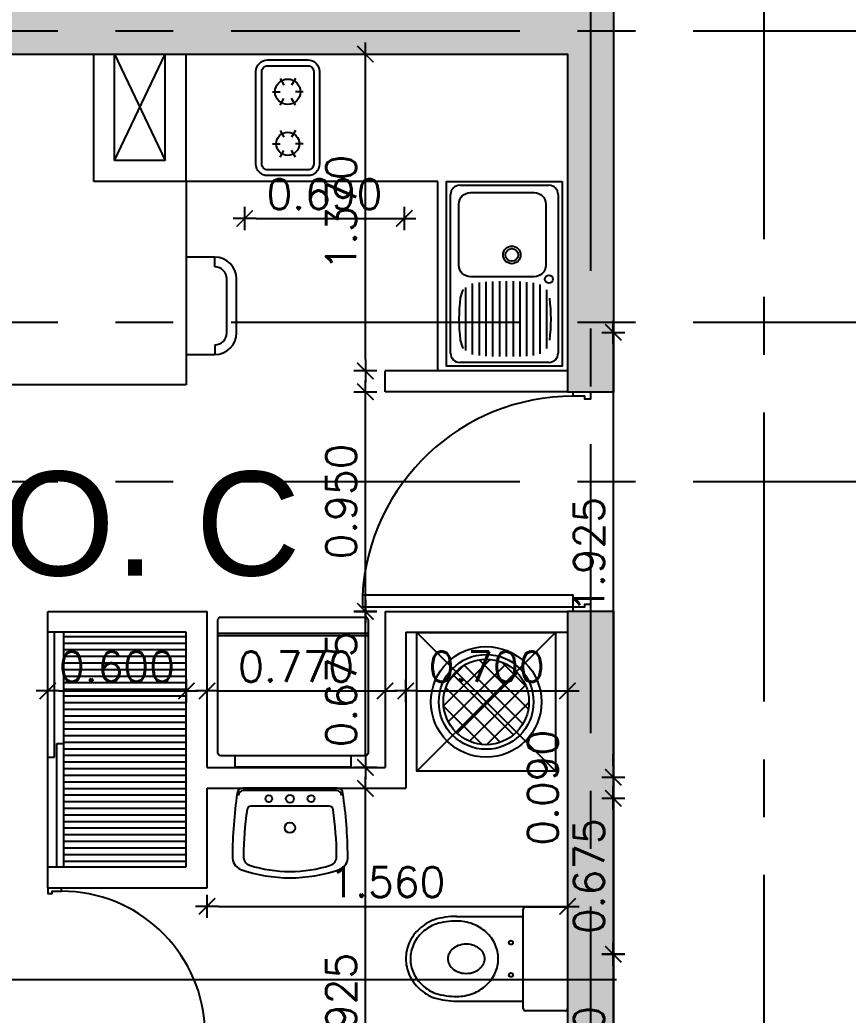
# Model space of a CAD drawing. Header units: millimetres. Extents: x -13 to 194, y -13 to 66.
# Drawn here: x 132.886 to 136.47, y 19.121 to 23.426 of the extents above; entities that cross this region are included whole.
import ezdxf

# ---------------------------------------------------------------- set-up
doc = ezdxf.new("R2010")
doc.units = ezdxf.units.MM
doc.linetypes.add('CENTER', pattern=[2, 1.25, -0.25, 0.25, -0.25])
for name, color, linetype in [('01', 1, 'Continuous'), ('04', 4, 'Continuous'), ('06', 6, 'Continuous'), ('EJES', 1, 'CENTER'), ('GRIS', 9, 'Continuous'), ('MURO', 5, 'Continuous'), ('MUROS_EST', 5, 'Continuous'), ('VIGAS_1', 2, 'Continuous')]:
    doc.layers.add(name, color=color, linetype=linetype)
doc.styles.add('Arial', font='arial.ttf')
doc.styles.add('INTERARQ', font='ROMANS.SHX')
doc.dimstyles.new('ESCALA_1-50', dxfattribs={"dimtxt": 0.13, "dimasz": 0.05, "dimexe": 0.18, "dimexo": 0.0625, "dimgap": 0.04, "dimtad": 1, "dimdec": 3, "dimzin": 0, "dimdsep": 46, "dimtxsty": 'INTERARQ', "dimblk": 'DIMTICK', "dimcen": 0.09, "dimse1": 1, "dimse2": 1, "dimclrd": 1, "dimclre": 1, "dimclrt": 2, "dimadec": 0, "dimazin": 0, "dimtfac": 4.5, "dimtdec": 3, "dimtofl": 0, "dimtmove": 2, "dimatfit": 3, "dimldrblk": 'DIMTICK', "dimfxl": 1, "dimtolj": 1, "dimtzin": 0, "dimarcsym": 0})
pattern_1 = [(0, (0, 0), (0, 6.985), [5.08, -1.905]), (90, (0, 0), (-6.985, 4e-16), [5.08, -1.905])]

# ---------------------------------------------------------------- blocks, each defined once
blk = doc.blocks.new('DIMTICK')
at = {"color": 1}
for p, q in [((0, 1), (0, -1)), ((-1, 0), (1, 0))]:
    blk.add_line(p, q, dxfattribs=at)
at = {"color": 3, "const_width": 0.141}
blk.add_lwpolyline([(0.707, 0.707), (-0.707, -0.707)], dxfattribs=at)
blk = doc.blocks.new('*D86')
at = {"layer": '01', "color": 1, "lineweight": -2, "transparency": 16777216}
for p, q in [((135.4539, 20.1994), (135.4539, 20.2494)), ((135.4539, 20.0094), (135.4539, 19.9594))]:
    blk.add_line(p, q, dxfattribs=at)
at = {"layer": 'Defpoints', "color": 0, "transparency": 16777216}
for p in [(135.6251, 20.1494), (135.4539, 20.0594), (135.5389, 20.0594)]:
    blk.add_point(p, dxfattribs=at)
at = {"layer": '01', "color": 1, "lineweight": -2, "transparency": 16777216, "xscale": 0.05, "yscale": 0.05, "zscale": 0.05}
for p, rotation in [((135.4539, 20.1494), 270), ((135.4539, 20.0594), 90)]:
    blk.add_blockref('DIMTICK', p, dxfattribs=dict(at, rotation=rotation))
at = {"layer": '01', "color": 2, "transparency": 16777216, "insert": (135.1489, 20.1044), "char_height": 0.13, "attachment_point": 5, "rotation": 90, "style": 'INTERARQ'}
blk.add_mtext('\\A1;0.090', dxfattribs=at)
blk = doc.blocks.new('*D87')
at = {"layer": '01', "color": 1, "lineweight": -2, "transparency": 16777216}
blk.add_line((135.4539, 20.0094), (135.4539, 19.4341), dxfattribs=at)
at = {"layer": 'Defpoints', "color": 0, "transparency": 16777216}
for p in [(135.5389, 20.0594), (135.4539, 19.3841), (135.5389, 19.3841)]:
    blk.add_point(p, dxfattribs=at)
at = {"layer": '01', "color": 1, "lineweight": -2, "transparency": 16777216, "xscale": 0.05, "yscale": 0.05, "zscale": 0.05}
for p, rotation in [((135.4539, 20.0594), 90), ((135.4539, 19.3841), 270)]:
    blk.add_blockref('DIMTICK', p, dxfattribs=dict(at, rotation=rotation))
at = {"layer": '01', "color": 2, "transparency": 16777216, "insert": (135.3489, 19.7218), "char_height": 0.13, "attachment_point": 5, "rotation": 90, "style": 'INTERARQ'}
blk.add_mtext('\\A1;0.675', dxfattribs=at)
blk = doc.blocks.new('*D32')
at = {"layer": '01', "color": 1, "lineweight": -2, "transparency": 16777216}
blk.add_line((135.4539, 22.0241), (135.4539, 20.1994), dxfattribs=at)
at = {"layer": 'Defpoints', "color": 0, "transparency": 16777216}
for p in [(135.4539, 22.0741), (135.4539, 20.1494), (135.4539, 20.1494)]:
    blk.add_point(p, dxfattribs=at)
at = {"layer": '01', "color": 1, "lineweight": -2, "transparency": 16777216, "xscale": 0.05, "yscale": 0.05, "zscale": 0.05}
for p, rotation in [((135.4539, 22.0741), 90), ((135.4539, 20.1494), 270)]:
    blk.add_blockref('DIMTICK', p, dxfattribs=dict(at, rotation=rotation))
at = {"layer": '01', "color": 2, "transparency": 16777216, "insert": (135.3489, 21.1118), "char_height": 0.13, "attachment_point": 5, "rotation": 90, "style": 'INTERARQ'}
blk.add_mtext('\\A1;1.925', dxfattribs=at)
blk = doc.blocks.new('*D33')
at = {"layer": '01', "color": 1, "lineweight": -2, "transparency": 16777216}
blk.add_line((135.4539, 19.3341), (135.4539, 18.4841), dxfattribs=at)
at = {"layer": 'Defpoints', "color": 0, "transparency": 16777216}
for p in [(136.4304, 19.3841), (135.4539, 18.4341), (136.4304, 18.4341)]:
    blk.add_point(p, dxfattribs=at)
at = {"layer": '01', "color": 1, "lineweight": -2, "transparency": 16777216, "xscale": 0.05, "yscale": 0.05, "zscale": 0.05}
for p, rotation in [((135.4539, 19.3841), 90), ((135.4539, 18.4341), 270)]:
    blk.add_blockref('DIMTICK', p, dxfattribs=dict(at, rotation=rotation))
at = {"layer": '01', "color": 2, "transparency": 16777216, "insert": (135.3489, 18.9091), "char_height": 0.13, "attachment_point": 5, "rotation": 90, "style": 'INTERARQ'}
blk.add_mtext('\\A1;0.950', dxfattribs=at)
blk = doc.blocks.new('*D145')
at = {"layer": '01', "color": 1, "lineweight": -2, "transparency": 16777216}
blk.add_line((133.9088, 22.5669), (134.4988, 22.5669), dxfattribs=at)
at = {"layer": 'Defpoints', "color": 0, "transparency": 16777216}
for p in [(134.5488, 23.4241), (134.5488, 22.5669), (133.8588, 22.1991)]:
    blk.add_point(p, dxfattribs=at)
at = {"layer": '01', "color": 1, "lineweight": -2, "transparency": 16777216, "xscale": 0.05, "yscale": 0.05, "zscale": 0.05, "rotation": 180}
blk.add_blockref('DIMTICK', (133.8588, 22.5669), dxfattribs=at)
at = {"layer": '01', "color": 1, "lineweight": -2, "transparency": 16777216, "xscale": 0.05, "yscale": 0.05, "zscale": 0.05}
blk.add_blockref('DIMTICK', (134.5488, 22.5669), dxfattribs=at)
at = {"layer": '01', "color": 2, "transparency": 16777216, "insert": (134.2038, 22.6719), "char_height": 0.13, "attachment_point": 5, "style": 'INTERARQ'}
blk.add_mtext('\\A1;0.690', dxfattribs=at)
blk = doc.blocks.new('REFRI')
for p, q in [((-0.58, -0.325), (-0.58, 0.325)), ((-0.57, -0.325), (-0.57, 0.325))]:
    blk.add_line(p, q)
blk.add_lwpolyline([(-0.6368, 0.325), (-0.0632, 0.325, -0.414214), (-0.05, 0.3118), (-0.05, -0.3118, -0.414214), (-0.0632, -0.325), (-0.6368, -0.325, -0.414214), (-0.65, -0.3118), (-0.65, 0.3118, -0.414214)], format="xyb", close=True)
blk.add_lwpolyline([(-0.05, 0.25), (0, 0.25), (0, -0.25), (-0.05, -0.25)])
blk = doc.blocks.new('LAV')
for points in [[(0.022, 0.2287, 0.391789), (0, 0.2049), (0, -0.2049, 0.391789), (0.022, -0.2287, 0.034091), (0.2951, -0.2498, 0.338711), (0.3512, -0.2134, 0.172497), (0.3512, 0.2134, 0.338711), (0.2951, 0.2498, 0.034091)], [(0.0942, 0.1863, 0.391789), (0.0782, 0.1691), (0.0782, -0.1691, 0.391789), (0.0942, -0.1863, 0.034091), (0.2928, -0.2017, 0.338711), (0.3336, -0.1752, 0.152745), (0.3336, 0.1752, 0.338711), (0.2928, 0.2017, 0.034091)]]:
    blk.add_lwpolyline(points, format="xyb", close=True)
blk.add_lwpolyline([(0.0321, 0.2241, 0.391789), (0.0106, 0.2008), (0.0106, -0.2008, 0.391789), (0.0321, -0.2241)], format="xyb")
for centre, radius in [((0.0457, 0.0909), 0.0147), ((0.0457, -0.0005), 0.0172), ((0.1712, -0.0005), 0.0225), ((0.0457, -0.0919), 0.0147)]:
    blk.add_circle(centre, radius)
blk = doc.blocks.new('*D328')
at = {"layer": '01', "color": 1, "lineweight": -2, "transparency": 16777216}
blk.add_line((134.3811, 20.242), (134.3811, 20.8173), dxfattribs=at)
at = {"layer": 'Defpoints', "color": 0, "transparency": 16777216}
for p in [(134.3811, 20.8673), (134.466, 20.8673), (134.466, 20.192)]:
    blk.add_point(p, dxfattribs=at)
at = {"layer": '01', "color": 1, "lineweight": -2, "transparency": 16777216, "xscale": 0.05, "yscale": 0.05, "zscale": 0.05}
for p, rotation in [((134.3811, 20.8673), 90), ((134.3811, 20.192), 270)]:
    blk.add_blockref('DIMTICK', p, dxfattribs=dict(at, rotation=rotation))
at = {"layer": '01', "color": 2, "transparency": 16777216, "insert": (134.2761, 20.5297), "char_height": 0.13, "attachment_point": 5, "rotation": 90, "style": 'INTERARQ'}
blk.add_mtext('\\A1;0.675', dxfattribs=at)
blk = doc.blocks.new('*D245')
at = {"layer": '01', "color": 1, "lineweight": -2, "transparency": 16777216}
blk.add_line((134.3811, 18.2273), (134.3811, 20.052), dxfattribs=at)
at = {"layer": 'Defpoints', "color": 0, "transparency": 16777216}
for p in [(134.3811, 20.102), (134.3811, 20.102), (134.3811, 18.1773)]:
    blk.add_point(p, dxfattribs=at)
at = {"layer": '01', "color": 1, "lineweight": -2, "transparency": 16777216, "xscale": 0.05, "yscale": 0.05, "zscale": 0.05}
for p, rotation in [((134.3811, 20.102), 90), ((134.3811, 18.1773), 270)]:
    blk.add_blockref('DIMTICK', p, dxfattribs=dict(at, rotation=rotation))
at = {"layer": '01', "color": 2, "transparency": 16777216, "insert": (134.2761, 19.1397), "char_height": 0.13, "attachment_point": 5, "rotation": 90, "style": 'INTERARQ'}
blk.add_mtext('\\A1;1.925', dxfattribs=at)
blk = doc.blocks.new('LAVPLATO')
for p, q in [((-0.343, -0.017), (0.343, -0.017)), ((-0.383, -0.443), (-0.383, -0.057)), ((0.0694, -0.0675), (0.3226, -0.0675)), ((0.383, -0.057), (0.383, -0.443)), ((0.0387, -0.1255), (0.3533, -0.1255)), ((0.0458, -0.0965), (0.3462, -0.0965)), ((0.0357, -0.1545), (0.3563, -0.1545)), ((0.0315, -0.2115), (0.3574, -0.2115)), ((0.0338, -0.1835), (0.3582, -0.1835)), ((0.0319, -0.2415), (0.3578, -0.2415)), ((0.0323, -0.2715), (0.3582, -0.2715)), ((0.0327, -0.3015), (0.3578, -0.3015)), ((0.0342, -0.3305), (0.3563, -0.3305)), ((0.0342, -0.3305), (0.3563, -0.3305)), ((0.0369, -0.3595), (0.3536, -0.3595)), ((0.0369, -0.3595), (0.3536, -0.3595)), ((0.0416, -0.3885), (0.3489, -0.3885)), ((0.0586, -0.4175), (0.3319, -0.4175)), ((0.343, -0.483), (-0.343, -0.483))]:
    blk.add_line(p, q)
blk.add_lwpolyline([(-0.4, 0), (0.4, 0), (0.4, -0.5), (-0.4, -0.5)], close=True)
blk.add_lwpolyline([(-0.302, -0.0709), (-0.037, -0.0709, -0.414214), (0.013, -0.1209), (0.013, -0.3965, -0.414214), (-0.037, -0.4465), (-0.302, -0.4465, -0.414214), (-0.352, -0.3965), (-0.352, -0.1209, -0.414214)], format="xyb", close=True)
for centre, radius in [((0.023, -0.057), 0.0175), ((-0.082, -0.2175), 0.038), ((-0.082, -0.2175), 0.0275)]:
    blk.add_circle(centre, radius)
for centre, radius, start, end in [((-0.343, -0.057), 0.04, 90, 180), ((0.343, -0.057), 0.04, 360, 90), ((0.196, -0.7978), 0.75, 83.0207, 96.9793), ((0.1132, -0.3662), 0.075, 233.5695, 263.0207), ((0.2773, -0.3662), 0.075, 276.9793, 306.4305), ((-0.343, -0.443), 0.04, 180, 270), ((0.1952, 0.3038), 0.75, 263.0207, 276.9793), ((0.343, -0.443), 0.04, 270, 360)]:
    blk.add_arc(centre, radius, start, end)
blk = doc.blocks.new('cocina_2platos')
for p, q in [((-0.17, -0.0798), (-0.1533, -0.1086)), ((-0.1033, -0.0798), (-0.12, -0.1086)), ((-0.2033, -0.1375), (-0.17, -0.1375)), ((-0.17, -0.1952), (-0.1533, -0.1664)), ((-0.1033, -0.1952), (-0.12, -0.1664)), ((-0.07, -0.1375), (-0.1033, -0.1375)), ((-0.17, -0.3048), (-0.1533, -0.3336)), ((-0.1033, -0.3048), (-0.12, -0.3336)), ((-0.2033, -0.3625), (-0.17, -0.3625)), ((-0.07, -0.3625), (-0.1033, -0.3625)), ((-0.17, -0.4202), (-0.1533, -0.3914)), ((-0.1033, -0.4202), (-0.12, -0.3914))]:
    blk.add_line(p, q)
blk.add_lwpolyline([(-0.2741, -0.45), (-0.2741, -0.05, -0.414214), (-0.2241, 0), (-0.0491, 0, -0.414214), (0.0009, -0.05), (0.0009, -0.45, -0.414214), (-0.0491, -0.5), (-0.2241, -0.5, -0.414214)], format="xyb", close=True)
at = {"color": 9}
blk.add_lwpolyline([(-0.2491, -0.45), (-0.2491, -0.05, -0.414214), (-0.2241, -0.025), (-0.0491, -0.025, -0.414214), (-0.0241, -0.05), (-0.0241, -0.45, -0.414214), (-0.0491, -0.475), (-0.2241, -0.475, -0.414214)], format="xyb", close=True, dxfattribs=at)
for centre, radius in [((-0.1366, -0.1375), 0.055), ((-0.1366, -0.3625), 0.05)]:
    blk.add_circle(centre, radius)
blk = doc.blocks.new('*D248')
at = {"layer": '01', "color": 1, "lineweight": -2, "transparency": 16777216}
blk.add_line((134.3811, 20.9173), (134.3811, 21.7673), dxfattribs=at)
at = {"layer": 'Defpoints', "color": 0, "transparency": 16777216}
for p in [(134.3811, 21.8173), (135.3576, 21.8173), (135.3576, 20.8673)]:
    blk.add_point(p, dxfattribs=at)
at = {"layer": '01', "color": 1, "lineweight": -2, "transparency": 16777216, "xscale": 0.05, "yscale": 0.05, "zscale": 0.05}
for p, rotation in [((134.3811, 21.8173), 90), ((134.3811, 20.8673), 270)]:
    blk.add_blockref('DIMTICK', p, dxfattribs=dict(at, rotation=rotation))
at = {"layer": '01', "color": 2, "transparency": 16777216, "insert": (134.2761, 21.3423), "char_height": 0.13, "attachment_point": 5, "rotation": 90, "style": 'INTERARQ'}
blk.add_mtext('\\A1;0.950', dxfattribs=at)
blk = doc.blocks.new('*D333')
at = {"layer": '01', "color": 1, "lineweight": -2, "transparency": 16777216}
blk.add_line((134.3811, 21.9573), (134.3811, 23.2273), dxfattribs=at)
at = {"layer": 'Defpoints', "color": 0, "transparency": 16777216}
for p in [(134.3811, 23.2773), (135.256, 23.2773), (134.466, 21.9073)]:
    blk.add_point(p, dxfattribs=at)
at = {"layer": '01', "color": 1, "lineweight": -2, "transparency": 16777216, "xscale": 0.05, "yscale": 0.05, "zscale": 0.05}
for p, rotation in [((134.3811, 23.2773), 90), ((134.3811, 21.9073), 270)]:
    blk.add_blockref('DIMTICK', p, dxfattribs=dict(at, rotation=rotation))
at = {"layer": '01', "color": 2, "transparency": 16777216, "insert": (134.2761, 22.5923), "char_height": 0.13, "attachment_point": 5, "rotation": 90, "style": 'INTERARQ'}
blk.add_mtext('\\A1;1.370', dxfattribs=at)
blk = doc.blocks.new('*D232')
at = {"layer": '01', "color": 1, "lineweight": -2, "transparency": 16777216}
blk.add_line((133.056, 20.5232), (133.556, 20.5232), dxfattribs=at)
at = {"layer": 'Defpoints', "color": 0, "transparency": 16777216}
for p in [(133.006, 20.8069), (133.606, 20.7773), (133.606, 20.5232)]:
    blk.add_point(p, dxfattribs=at)
at = {"layer": '01', "color": 1, "lineweight": -2, "transparency": 16777216, "xscale": 0.05, "yscale": 0.05, "zscale": 0.05, "rotation": 180}
blk.add_blockref('DIMTICK', (133.006, 20.5232), dxfattribs=at)
at = {"layer": '01', "color": 1, "lineweight": -2, "transparency": 16777216, "xscale": 0.05, "yscale": 0.05, "zscale": 0.05}
blk.add_blockref('DIMTICK', (133.606, 20.5232), dxfattribs=at)
at = {"layer": '01', "color": 2, "transparency": 16777216, "insert": (133.306, 20.6282), "char_height": 0.13, "attachment_point": 5, "style": 'INTERARQ'}
blk.add_mtext('\\A1;0.600', dxfattribs=at)
blk = doc.blocks.new('*D295')
at = {"layer": '01', "color": 1, "lineweight": -2, "transparency": 16777216}
blk.add_line((133.746, 20.5232), (134.416, 20.5232), dxfattribs=at)
at = {"layer": 'Defpoints', "color": 0, "transparency": 16777216}
for p in [(134.466, 20.8862), (133.696, 20.8673), (134.466, 20.5232)]:
    blk.add_point(p, dxfattribs=at)
at = {"layer": '01', "color": 1, "lineweight": -2, "transparency": 16777216, "xscale": 0.05, "yscale": 0.05, "zscale": 0.05, "rotation": 180}
blk.add_blockref('DIMTICK', (133.696, 20.5232), dxfattribs=at)
at = {"layer": '01', "color": 1, "lineweight": -2, "transparency": 16777216, "xscale": 0.05, "yscale": 0.05, "zscale": 0.05}
blk.add_blockref('DIMTICK', (134.466, 20.5232), dxfattribs=at)
at = {"layer": '01', "color": 2, "transparency": 16777216, "insert": (134.081, 20.6282), "char_height": 0.13, "attachment_point": 5, "style": 'INTERARQ'}
blk.add_mtext('\\A1;0.770', dxfattribs=at)
blk = doc.blocks.new('*D296')
at = {"layer": '01', "color": 1, "lineweight": -2, "transparency": 16777216}
blk.add_line((134.606, 20.5232), (135.206, 20.5232), dxfattribs=at)
at = {"layer": 'Defpoints', "color": 0, "transparency": 16777216}
for p in [(134.556, 20.7773), (135.256, 20.7773), (135.256, 20.5232)]:
    blk.add_point(p, dxfattribs=at)
at = {"layer": '01', "color": 1, "lineweight": -2, "transparency": 16777216, "xscale": 0.05, "yscale": 0.05, "zscale": 0.05, "rotation": 180}
blk.add_blockref('DIMTICK', (134.556, 20.5232), dxfattribs=at)
at = {"layer": '01', "color": 1, "lineweight": -2, "transparency": 16777216, "xscale": 0.05, "yscale": 0.05, "zscale": 0.05}
blk.add_blockref('DIMTICK', (135.256, 20.5232), dxfattribs=at)
at = {"layer": '01', "color": 2, "transparency": 16777216, "insert": (134.906, 20.6282), "char_height": 0.13, "attachment_point": 5, "style": 'INTERARQ'}
blk.add_mtext('\\A1;0.700', dxfattribs=at)
blk = doc.blocks.new('*D233')
at = {"layer": '01', "color": 1, "lineweight": -2, "transparency": 16777216}
blk.add_line((133.746, 19.5914), (135.206, 19.5914), dxfattribs=at)
at = {"layer": 'Defpoints', "color": 0, "transparency": 16777216}
for p in [(133.696, 19.5914), (135.256, 19.5914), (135.256, 19.5914)]:
    blk.add_point(p, dxfattribs=at)
at = {"layer": '01', "color": 1, "lineweight": -2, "transparency": 16777216, "xscale": 0.05, "yscale": 0.05, "zscale": 0.05, "rotation": 180}
blk.add_blockref('DIMTICK', (133.696, 19.5914), dxfattribs=at)
at = {"layer": '01', "color": 1, "lineweight": -2, "transparency": 16777216, "xscale": 0.05, "yscale": 0.05, "zscale": 0.05}
blk.add_blockref('DIMTICK', (135.256, 19.5914), dxfattribs=at)
at = {"layer": '01', "color": 2, "transparency": 16777216, "insert": (134.476, 19.6964), "char_height": 0.13, "attachment_point": 5, "style": 'INTERARQ'}
blk.add_mtext('\\A1;1.560', dxfattribs=at)

msp = doc.modelspace()

# ---------------------------------------------------------------- hatches: boundary and pattern name
h = msp.add_hatch()
h.set_pattern_fill('LINE', color=8, scale=0.009, style=0)
h.set_pattern_definition([(0, (-505.27258, -1115.66882), (0, -0.028575), [])])
h.paths.add_polyline_path([(133.606, 20.7773), (133.076, 20.7773), (133.076, 20.2963), (133.076, 19.762), (133.606, 19.762)])
h = msp.add_hatch()
h.set_pattern_fill('ANSI37', color=8, scale=0.5, style=0)
h.set_pattern_definition([(45, (-5235.97751, -7988.80808), (-0.04419417382, 0.04419417382), []), (135, (-5235.97751, -7988.80808), (-0.04419417382, -0.04419417382), [])])
h.paths.add_polyline_path([(134.7732, 20.6064), (134.9039, 20.4756), (135.0348, 20.6063, 0.414214)])
h.paths.add_polyline_path([(134.7731, 20.3448, 0.414214), (135.0347, 20.3447), (134.9039, 20.4756)])
h.paths.add_polyline_path([(134.9039, 20.4756), (134.7732, 20.6064, 0.198983), (134.7189, 20.4756, 0.198842), (134.7731, 20.3448)])
h.paths.add_polyline_path([(135.0347, 20.3447, 0.198983), (135.0889, 20.4756, 0.198842), (135.0348, 20.6063), (134.9039, 20.4756)])
at = {"layer": 'MUROS_EST', "transparency": 33554687}
h = msp.add_hatch(dxfattribs=at)
h.set_pattern_fill('ANGLE', color=256)
h.set_pattern_definition(pattern_1)
h.paths.add_polyline_path([(133.3619, 24.5805), (137.4869, 24.5805), (137.4869, 24.6805), (132.7619, 24.6805), (132.7619, 24.5805), (133.1619, 24.5805), (133.1619, 24.0483), (133.2619, 24.0483), (133.3619, 24.0483)])
h.paths.add_polyline_path([(133.3619, 24.0483), (133.2619, 24.0483), (133.1619, 24.0483), (133.1619, 21.8804), (133.3619, 21.8804)])
h.paths.add_polyline_path([(137.4869, 24.7805), (132.7619, 24.7805), (132.7619, 24.6805), (137.4869, 24.6805)])
h.paths.add_polyline_path([(139.1114, 22.6812), (139.021, 22.6385), (139.1014, 22.4681), (139.2119, 22.4681)])
h.paths.add_polyline_path([(139.2119, 22.7024), (139.2018, 22.7238), (139.1114, 22.6812), (139.2119, 22.4681)])
h.paths.add_polyline_path([(139.3119, 22.4905), (139.2119, 22.7024), (139.2119, 22.4681), (139.3119, 22.2561)])
h.paths.add_polyline_path([(145.72, 24.6805), (145.52, 24.6805), (145.52, 23.8897), (145.72, 23.8897)])
h.paths.add_polyline_path([(145.72, 25.1305), (145.32, 25.1305), (145.32, 25.0305), (145.52, 25.0305), (145.52, 24.6805), (145.72, 24.6805)])
h.paths.add_polyline_path([(145.72, 25.2305), (145.42, 25.2305), (145.32, 25.2305), (145.32, 25.1305), (145.72, 25.1305)])
h.paths.add_polyline_path([(145.32, 25.2305), (142.1969, 25.2305), (142.1969, 25.1305), (145.32, 25.1305)])
h.paths.add_polyline_path([(145.32, 25.1305), (142.1969, 25.1305), (142.1969, 25.0305), (145.32, 25.0305)])
h.paths.add_polyline_path([(142.1969, 25.2305), (140.7676, 25.2305), (140.7676, 25.1305), (142.1969, 25.1305)])
h.paths.add_polyline_path([(142.1969, 25.1305), (140.7676, 25.1305), (140.7676, 25.0305), (142.1969, 25.0305)])
h.paths.add_polyline_path([(140.7676, 25.1305), (140.42, 25.1305), (140.42, 25.0305), (140.7676, 25.0305)])
h.paths.add_polyline_path([(140.7676, 25.2305), (140.42, 25.2305), (140.42, 25.1305), (140.7676, 25.1305)])
h.paths.add_polyline_path([(140.42, 25.2305), (140.0619, 25.2305), (140.0619, 25.1305), (140.42, 25.1305)])
h.paths.add_polyline_path([(140.42, 25.1305), (140.0619, 25.1305), (140.0619, 24.6805), (140.1619, 24.6805), (140.1619, 25.0305), (140.42, 25.0305)])
h.paths.add_polyline_path([(140.0619, 25.1305), (139.9619, 25.1305), (139.9619, 24.6805), (140.0619, 24.6805)])
h.paths.add_polyline_path([(140.0619, 25.2305), (139.9619, 25.2305), (139.9619, 25.1305), (140.0619, 25.1305)])
h.paths.add_polyline_path([(140.0619, 24.6805), (139.9619, 24.6805), (139.9619, 24.3305), (140.0619, 24.3305)])
h.paths.add_polyline_path([(140.1619, 24.6805), (140.0619, 24.6805), (140.0619, 24.3305), (140.1619, 24.3305)])
h.paths.add_polyline_path([(141.5929, 27.9305), (140.42, 27.9305), (140.42, 27.8305), (141.5929, 27.8305)])
h.paths.add_polyline_path([(142.1969, 27.9305), (141.5929, 27.9305), (141.5929, 27.8305), (142.1969, 27.8305)])
h.paths.add_polyline_path([(140.42, 27.9305), (140.0619, 27.9305), (140.0619, 27.8305), (140.42, 27.8305)])
h.paths.add_polyline_path([(140.0619, 27.9305), (139.9619, 27.9305), (139.9619, 27.8305), (140.0619, 27.8305)])
h.paths.add_polyline_path([(142.1969, 29.8805), (142.0969, 29.8805), (142.0969, 28.6205), (142.1969, 28.6205)])
h.paths.add_polyline_path([(142.2969, 29.8805), (142.1969, 29.8805), (142.1969, 28.6205), (142.2969, 28.6205), (142.2969, 29.2005)])
h.paths.add_polyline_path([(142.1969, 30.9722), (142.0969, 30.9722), (142.0969, 29.8805), (142.1969, 29.8805)])
h.paths.add_polyline_path([(142.2969, 30.9722), (142.1969, 30.9722), (142.1969, 29.8805), (142.2969, 29.8805)])
h.paths.add_polyline_path([(142.1969, 31.6305), (140.42, 31.6305), (140.42, 31.5305), (142.0969, 31.5305), (142.0969, 30.9722), (142.1969, 30.9722)])
h.paths.add_polyline_path([(142.2969, 31.6305), (142.1969, 31.6305), (142.1969, 30.9722), (142.2969, 30.9722)])
h.paths.add_polyline_path([(142.1969, 31.7305), (140.42, 31.7305), (140.42, 31.6305), (142.1969, 31.6305)])
h.paths.add_polyline_path([(142.2969, 31.7305), (142.1969, 31.7305), (142.1969, 31.6305), (142.2969, 31.6305)])
h.paths.add_polyline_path([(140.42, 31.7305), (140.0619, 31.7305), (140.0619, 31.6305), (140.42, 31.6305)])
h.paths.add_polyline_path([(140.42, 31.6305), (140.0619, 31.6305), (140.0619, 31.5305), (140.42, 31.5305)])
h.paths.add_polyline_path([(140.0619, 31.6305), (139.9619, 31.6305), (139.9619, 31.5305), (140.0619, 31.5305)])
h.paths.add_polyline_path([(140.0619, 31.7305), (139.9619, 31.7305), (139.9619, 31.6305), (140.0619, 31.6305)])
h.paths.add_polyline_path([(141.2093, 35.4005), (140.42, 35.4005), (140.42, 35.0805), (140.52, 35.0805), (140.52, 35.2755), (141.2093, 35.2755)])
h.paths.add_polyline_path([(140.42, 35.4005), (140.0619, 35.4005), (140.0619, 35.2755), (140.32, 35.2755), (140.32, 35.0805), (140.42, 35.0805)])
h.paths.add_polyline_path([(140.42, 35.5255), (140.1619, 35.5255), (140.1619, 36.549), (140.0619, 36.549), (140.0619, 35.4005), (140.42, 35.4005)])
h = msp.add_hatch(color=256, dxfattribs=at)
h.dxf.hatch_style = 1
h.paths.add_polyline_path([(135.256, 23.2773), (135.256, 21.8173), (135.456, 21.8173), (135.456, 24.9373), (135.256, 24.9373), (135.256, 23.4773), (129.556, 23.4773), (129.556, 23.2773)])
h = msp.add_hatch(dxfattribs=at)
h.set_pattern_fill('ANGLE', color=256)
h.set_pattern_definition(pattern_1)
h.paths.add_polyline_path([(133.3619, 24.0483), (133.2619, 24.0483), (133.1619, 24.0483), (133.1619, 21.8804), (133.3619, 21.8804)])
h.paths.add_polyline_path([(133.3619, 24.5805), (137.4869, 24.5805), (137.4869, 24.6805), (132.7619, 24.6805), (132.7619, 24.5805), (133.1619, 24.5805), (133.1619, 24.0483), (133.2619, 24.0483), (133.3619, 24.0483)])
h = msp.add_hatch(color=5, dxfattribs=at)
h.dxf.hatch_style = 1
h.paths.add_polyline_path([(135.256, 18.0773), (135.256, 17.5773), (135.456, 17.5773), (135.456, 20.8673), (135.256, 20.8673), (135.256, 18.2773), (129.556, 18.2773), (129.556, 18.0773), (130.056, 18.0773), (130.056, 15.3773), (130.256, 15.3773), (130.256, 18.0773)])
at = {"layer": 'VIGAS_1', "transparency": 33554687}
h = msp.add_hatch(dxfattribs=at)
h.set_pattern_fill('ANGLE', color=5)
h.set_pattern_definition(pattern_1)
h.paths.add_polyline_path([(138.4619, 31.4405), (138.3619, 31.4405), (138.3619, 29.9805), (132.7619, 29.9805), (132.7619, 29.8805), (138.4619, 29.8805)])
h.paths.add_polyline_path([(138.5619, 31.4405), (138.4619, 31.4405), (138.4619, 29.8805), (138.5619, 29.8805)])
h.paths.add_polyline_path([(138.4619, 29.8805), (132.7619, 29.8805), (132.7619, 29.7805), (138.3619, 29.7805), (138.3619, 28.6205), (138.4619, 28.6205)])
h.paths.add_polyline_path([(138.4619, 28.6205), (138.3619, 28.6205), (138.3619, 28.3205), (138.4619, 28.3205)])
h.paths.add_polyline_path([(138.5619, 28.6205), (138.4619, 28.6205), (138.4619, 28.3205), (138.5619, 28.3205)])
h.paths.add_polyline_path([(141.5929, 27.9305), (140.42, 27.9305), (140.42, 27.8305), (141.5929, 27.8305)])
h.paths.add_polyline_path([(140.42, 27.9305), (140.0619, 27.9305), (140.0619, 27.8305), (140.42, 27.8305)])
h.paths.add_polyline_path([(140.0619, 27.9305), (139.9619, 27.9305), (139.9619, 27.8305), (140.0619, 27.8305)])
h.paths.add_polyline_path([(142.1969, 27.9305), (141.5929, 27.9305), (141.5929, 27.8305), (142.1969, 27.8305)])
h.paths.add_polyline_path([(142.1969, 29.8805), (142.0969, 29.8805), (142.0969, 28.6205), (142.1969, 28.6205)])
h.paths.add_polyline_path([(142.2969, 29.8805), (142.1969, 29.8805), (142.1969, 28.6205), (142.2969, 28.6205), (142.2969, 29.2005)])
h.paths.add_polyline_path([(142.2969, 30.9722), (142.1969, 30.9722), (142.1969, 29.8805), (142.2969, 29.8805)])
h.paths.add_polyline_path([(142.1969, 30.9722), (142.0969, 30.9722), (142.0969, 29.8805), (142.1969, 29.8805)])
h.paths.add_polyline_path([(142.1969, 31.6305), (140.42, 31.6305), (140.42, 31.5305), (142.0969, 31.5305), (142.0969, 30.9722), (142.1969, 30.9722)])
h.paths.add_polyline_path([(142.2969, 31.6305), (142.1969, 31.6305), (142.1969, 30.9722), (142.2969, 30.9722)])
h.paths.add_polyline_path([(142.2969, 31.7305), (142.1969, 31.7305), (142.1969, 31.6305), (142.2969, 31.6305)])
h.paths.add_polyline_path([(142.1969, 31.7305), (140.42, 31.7305), (140.42, 31.6305), (142.1969, 31.6305)])
h.paths.add_polyline_path([(140.42, 31.7305), (140.0619, 31.7305), (140.0619, 31.6305), (140.42, 31.6305)])
h.paths.add_polyline_path([(140.0619, 31.7305), (139.9619, 31.7305), (139.9619, 31.6305), (140.0619, 31.6305)])
h.paths.add_polyline_path([(140.0619, 31.6305), (139.9619, 31.6305), (139.9619, 31.5305), (140.0619, 31.5305)])
h.paths.add_polyline_path([(140.42, 31.6305), (140.0619, 31.6305), (140.0619, 31.5305), (140.42, 31.5305)])
h.paths.add_polyline_path([(133.3619, 24.5805), (137.4869, 24.5805), (137.4869, 24.6805), (132.7619, 24.6805), (132.7619, 24.5805), (133.1619, 24.5805), (133.1619, 24.0483), (133.2619, 24.0483), (133.3619, 24.0483)])
h.paths.add_polyline_path([(133.3619, 24.0483), (133.2619, 24.0483), (133.1619, 24.0483), (133.1619, 21.8804), (133.3619, 21.8804)])
h.paths.add_polyline_path([(137.4869, 24.7805), (132.7619, 24.7805), (132.7619, 24.6805), (137.4869, 24.6805)])
h.paths.add_polyline_path([(138.4619, 24.6805), (137.4869, 24.6805), (137.4869, 24.5805), (138.3619, 24.5805), (138.3619, 24.0805), (138.4619, 24.0805)])
h.paths.add_polyline_path([(138.5619, 24.6805), (138.4619, 24.6805), (138.4619, 24.0805), (138.5619, 24.0805)])
h.paths.add_polyline_path([(138.4619, 25.1305), (138.3619, 25.1305), (138.3619, 24.7805), (137.4869, 24.7805), (137.4869, 24.6805), (138.4619, 24.6805)])
h.paths.add_polyline_path([(138.5619, 25.1305), (138.4619, 25.1305), (138.4619, 24.6805), (138.5619, 24.6805)])
h.paths.add_polyline_path([(140.0619, 25.1305), (139.9619, 25.1305), (139.9619, 24.6805), (140.0619, 24.6805)])
h.paths.add_polyline_path([(140.1619, 25.0305), (140.42, 25.0305), (140.42, 25.1305), (140.0619, 25.1305), (140.0619, 24.6805), (140.1619, 24.6805)])
h.paths.add_polyline_path([(140.1619, 24.6805), (140.0619, 24.6805), (140.0619, 24.3305), (140.1619, 24.3305)])
h.paths.add_polyline_path([(140.0619, 24.6805), (139.9619, 24.6805), (139.9619, 24.3305), (140.0619, 24.3305)])
h.paths.add_polyline_path([(140.0619, 25.2305), (139.9619, 25.2305), (139.9619, 25.1305), (140.0619, 25.1305)])
h.paths.add_polyline_path([(140.42, 25.2305), (140.0619, 25.2305), (140.0619, 25.1305), (140.42, 25.1305)])
h.paths.add_polyline_path([(140.7676, 25.2305), (140.42, 25.2305), (140.42, 25.1305), (140.7676, 25.1305)])
h.paths.add_polyline_path([(140.7676, 25.1305), (140.42, 25.1305), (140.42, 25.0305), (140.7676, 25.0305)])
h.paths.add_polyline_path([(142.1969, 25.2305), (140.7676, 25.2305), (140.7676, 25.1305), (142.1969, 25.1305)])
h.paths.add_polyline_path([(142.1969, 25.1305), (140.7676, 25.1305), (140.7676, 25.0305), (140.8119, 25.0305), (142.1969, 25.0305)])
h.paths.add_polyline_path([(145.32, 25.2305), (142.1969, 25.2305), (142.1969, 25.1305), (145.32, 25.1305)])
h.paths.add_polyline_path([(145.32, 25.1305), (142.1969, 25.1305), (142.1969, 25.0305), (145.32, 25.0305)])
h.paths.add_polyline_path([(145.72, 25.1305), (145.32, 25.1305), (145.32, 25.0305), (145.52, 25.0305), (145.52, 24.6805), (145.72, 24.6805)])
h.paths.add_polyline_path([(145.72, 25.2305), (145.42, 25.2305), (145.32, 25.2305), (145.32, 25.1305), (145.72, 25.1305)])
h.paths.add_polyline_path([(145.72, 24.6805), (145.52, 24.6805), (145.52, 23.8897), (145.72, 23.8897)])
h.paths.add_polyline_path([(181.5321, 19.2731), (181.4321, 19.2731), (181.4321, 15.8967), (181.5321, 15.8967)])
h.paths.add_polyline_path([(181.5321, 19.4796), (181.4321, 19.4796), (181.4321, 19.2731), (181.5321, 19.2731)])
h.paths.add_polyline_path([(190.4671, 27.9297), (188.6903, 27.9297), (188.6903, 27.8297), (190.4671, 27.8297)])
h.paths.add_polyline_path([(188.6903, 27.9297), (188.3321, 27.9297), (188.3321, 27.8297), (188.6903, 27.8297)])
h.paths.add_polyline_path([(194.0414, 29.9584), (193.9003, 28.6197), (194.0414, 28.6197)])
h.paths.add_polyline_path([(194.0414, 28.6048), (193.9003, 28.6197), (193.9003, 27.9297), (194.0414, 27.9297)])
h.paths.add_polyline_path([(194.0331, 29.8797), (193.8903, 29.8797), (193.8903, 28.6197), (193.9003, 28.6197)])
h.paths.add_polyline_path([(194.0414, 29.9584), (194.0414, 30.0097), (193.8903, 30.0097), (193.8903, 29.8797), (194.0331, 29.8797)])
h.paths.add_polyline_path([(193.8903, 29.9397), (193.7903, 29.9397), (193.7903, 29.8797), (193.8903, 29.8797)])
h.paths.add_polyline_path([(193.8903, 30.0097), (193.7903, 30.0097), (193.7903, 29.9697), (193.8903, 29.9697)])
h.paths.add_polyline_path([(181.5321, 36.1797), (181.3821, 36.1797), (181.3821, 35.3997), (181.5321, 35.3997)])
h.paths.add_polyline_path([(181.5321, 35.3997), (181.3821, 35.3997), (181.3821, 35.2047), (181.5321, 35.2047)])
h.paths.add_polyline_path([(181.5321, 35.2047), (181.3821, 35.2047), (181.0321, 35.2047), (181.0321, 35.0797), (181.5321, 35.0797)])
h.paths.add_polyline_path([(181.5321, 35.0797), (181.0321, 35.0797), (181.0321, 34.9547), (181.5321, 34.9547)])
h.paths.add_polyline_path([(181.0321, 35.2047), (180.9321, 35.2047), (180.9321, 35.0797), (181.0321, 35.0797)])
h.paths.add_polyline_path([(181.0321, 35.0797), (180.9321, 35.0797), (180.9321, 34.9547), (181.0321, 34.9547)])
h.paths.add_polyline_path([(186.8321, 35.9497), (186.7321, 35.9497), (186.7321, 35.3997), (186.8321, 35.3997)])
h.paths.add_polyline_path([(186.7321, 35.9497), (186.6321, 35.9497), (186.6321, 35.3997), (186.7321, 35.3997)])
h.paths.add_polyline_path([(186.8321, 35.3997), (186.7321, 35.3997), (186.7321, 35.0797), (186.8321, 35.0797)])
h.paths.add_polyline_path([(188.3321, 36.5482), (188.2321, 36.5482), (188.2321, 35.3997), (188.3321, 35.3997)])
h.paths.add_polyline_path([(187.4821, 42.1697), (187.3572, 42.1697), (187.3572, 40.8095), (187.4821, 40.8095)])
h.paths.add_polyline_path([(187.6072, 42.1697), (187.4821, 42.1697), (187.4821, 40.8095), (187.6072, 40.8095)])
h.paths.add_polyline_path([(187.6072, 44.0496), (187.4821, 44.0496), (187.4821, 42.1697), (187.6072, 42.1697)])
h.paths.add_polyline_path([(187.4821, 44.0496), (187.3572, 44.0496), (187.3572, 42.1697), (187.4821, 42.1697)])
h.paths.add_polyline_path([(181.5321, 43.2351), (181.3821, 43.2351), (181.3821, 42.1697), (181.5321, 42.1697)])
h.paths.add_polyline_path([(181.5321, 42.1697), (181.3821, 42.1697), (181.3821, 40.8095), (181.5321, 40.8095)])
h.paths.add_polyline_path([(181.5321, 40.8095), (181.3821, 40.8095), (181.3821, 40.2496), (181.5321, 40.2496)])
h.paths.add_polyline_path([(181.6321, 40.8095), (181.5321, 40.8095), (181.5321, 40.2496), (181.6321, 40.2496)])

# ---------------------------------------------------------------- linework, layer by layer
at = {"color": 8}
for p, q in [((133.076, 20.2963), (133.076, 20.7773)), ((133.006, 19.762), (133.006, 20.2363))]:
    msp.add_line(p, q, dxfattribs=at)
for points in [[(133.006, 20.2363), (133.006, 20.802)], [(133.036, 20.2663), (133.036, 20.7773)], [(133.046, 19.762), (133.046, 20.2963)], [(133.046, 20.2963), (133.076, 20.2963)], [(133.076, 19.762), (133.076, 20.2963)], [(133.006, 20.2363), (133.036, 20.2363)], [(133.036, 20.2363), (133.036, 20.2663)]]:
    msp.add_lwpolyline(points, dxfattribs=at)
at = {"color": 9}
for centre, radius, start, end in [((135.2811, 20.8837), 0.9146, 90.0667, 176.664), ((133.0651, 19.0346), 0.6224, 3.9051, 89.909)]:
    msp.add_arc(centre, radius, start, end, dxfattribs=at)
at = {"layer": '06'}
for p, q in [((133.2051, 22.7273), (133.2051, 23.2773)), ((133.2951, 22.8173), (133.2951, 23.2773)), ((133.5151, 22.8173), (133.5151, 23.2773)), ((133.6051, 22.7273), (133.6051, 23.2773)), ((133.5151, 22.8173), (133.2951, 22.8173)), ((133.6051, 22.7273), (133.2051, 22.7273)), ((135.256, 21.9073), (134.466, 21.9073)), ((134.466, 21.8173), (134.466, 21.9073)), ((135.256, 21.8173), (134.466, 21.8173)), ((133.006, 20.7773), (133.006, 20.8673)), ((133.696, 20.192), (133.696, 20.8673)), ((134.466, 20.8673), (134.466, 20.192)), ((134.466, 20.8673), (135.256, 20.8673)), ((135.256, 20.8673), (135.256, 18.2773)), ((133.606, 19.762), (133.606, 20.7773)), ((134.556, 20.7773), (134.556, 20.102)), ((134.556, 20.7773), (135.256, 20.7773)), ((133.696, 20.192), (134.466, 20.192)), ((133.696, 19.672), (133.696, 20.102)), ((133.696, 20.102), (134.556, 20.102)), ((133.006, 19.762), (133.606, 19.762)), ((133.006, 19.672), (133.006, 19.762)), ((133.006, 19.672), (133.696, 19.672))]:
    msp.add_line(p, q, dxfattribs=at)
for points in [[(133.0084, 20.8673), (133.696, 20.8673)], [(133.606, 20.7773), (133.006, 20.7773)]]:
    msp.add_lwpolyline(points, dxfattribs=at)
at = {"layer": 'EJES'}
for p, q in [((136.1061, 41.7272), (136.1061, 6.0447)), ((135.356, 29.5903), (135.356, 6.0447)), ((147.0496, 23.3773), (125.8564, 23.3773)), ((147.0496, 22.1173), (125.8564, 22.1173)), ((147.0496, 21.4273), (125.8564, 21.4273))]:
    msp.add_line(p, q, dxfattribs=at)
at = {"layer": 'GRIS'}
for p, q in [((133.2951, 22.8173), (133.5151, 23.2773)), ((133.2951, 23.2773), (133.5151, 22.8173)), ((134.6951, 22.7273), (133.6051, 22.7273)), ((133.6051, 22.7273), (133.6051, 21.8473)), ((134.6951, 21.9073), (134.6951, 22.7273)), ((133.7295, 22.3997), (133.6051, 22.3997)), ((133.7295, 22.3575), (133.7295, 22.3997)), ((133.7811, 22.0716), (133.7811, 22.3059)), ((133.8233, 22.0716), (133.8233, 22.3059)), ((133.7295, 22.02), (133.7295, 21.9778)), ((133.6051, 21.9778), (133.7295, 21.9778)), ((133.6051, 21.8473), (132.8051, 21.8473)), ((134.6039, 20.1756), (135.2039, 20.7756)), ((134.6039, 20.7756), (135.2039, 20.1756)), ((135.0743, 19.5896), (135.246, 19.5896)), ((134.7761, 19.5477), (135.0643, 19.5477)), ((135.0643, 19.1496), (135.0643, 19.5796)), ((135.256, 19.5796), (135.256, 19.1496)), ((134.7762, 19.1814), (135.0643, 19.1814)), ((135.246, 19.1396), (135.0743, 19.1396))]:
    msp.add_line(p, q, dxfattribs=at)
for points in [[(135.356, 21.8173), (135.356, 21.7856), (135.3307, 21.7856), (135.3307, 21.7983), (135.28, 21.7983), (135.28, 21.8173)], [(135.28, 20.8673), (135.28, 20.8863), (135.3307, 20.8863), (135.3307, 20.899), (135.356, 20.899), (135.356, 20.8673)], [(133.006, 19.672), (133.006, 19.647), (133.026, 19.647), (133.026, 19.657), (133.066, 19.657), (133.066, 19.672)]]:
    msp.add_lwpolyline(points, dxfattribs=at)
for points in [[(135.28, 20.8863), (135.28, 20.937), (134.368, 20.9369), (134.368, 20.8862)], [(135.2039, 20.7756), (135.2039, 20.1756), (134.6039, 20.1756), (134.6039, 20.7756)]]:
    msp.add_lwpolyline(points, close=True, dxfattribs=at)
for points in [[(134.9564, 19.3646, 0.106666), (134.9432, 19.4256, 0.10151), (134.9042, 19.4793, 0.094979), (134.8465, 19.5149, 0.090825), (134.7762, 19.5277, 0.071105), (134.6858, 19.5149, 0.094979), (134.6281, 19.4793, 0.10151), (134.5891, 19.4256, 0.106666), (134.576, 19.3646, 0.106666), (134.5891, 19.3035, 0.10151), (134.6281, 19.2498, 0.094979), (134.6858, 19.2143, 0.071105), (134.7762, 19.2014, 0.090825), (134.8465, 19.2143, 0.094979), (134.9042, 19.2498, 0.10151), (134.9432, 19.3035, 0.106666)], [(134.8979, 19.3646, 0.106666), (134.8937, 19.3844, 0.10151), (134.8783, 19.4056, 0.094979), (134.8526, 19.4213, 0.090825), (134.8178, 19.4277, 0.090825), (134.7829, 19.4213, 0.094979), (134.7573, 19.4056, 0.10151), (134.7419, 19.3844, 0.106666), (134.7376, 19.3646, 0.106666), (134.7419, 19.3448, 0.10151), (134.7573, 19.3236, 0.094979), (134.7829, 19.3078, 0.090825), (134.8178, 19.3014, 0.090825), (134.8526, 19.3078, 0.094979), (134.8783, 19.3236, 0.10151), (134.8937, 19.3448, 0.106666)]]:
    msp.add_lwpolyline(points, format="xyb", close=True, dxfattribs=at)
for centre, radius in [((134.9039, 20.4756), 0.2393), ((134.9039, 20.4756), 0.205), ((134.9039, 20.4756), 0.185), ((135.0112, 19.4346), 0.00867), ((135.0112, 19.2946), 0.00867)]:
    msp.add_circle(centre, radius, dxfattribs=at)
for centre, radius, start, end in [((133.7295, 22.3059), 0.0937, 0, 90), ((133.7295, 22.3059), 0.0516, 0, 90), ((133.7295, 22.0716), 0.0516, 270, 0), ((133.7295, 22.0716), 0.0938, 270, 0), ((135.0743, 19.5796), 0.01, 90, 180), ((135.246, 19.5796), 0.01, 0, 90), ((134.7761, 19.2065), 0.3412, 89.9849, 106.5737), ((134.7496, 19.3465), 0.2, 110.7587, 132.461), ((134.7396, 19.3575), 0.1851, 132.461, 155.646), ((134.724, 19.3646), 0.168, 155.646, 180), ((134.724, 19.3646), 0.168, 180, 204.354), ((134.7396, 19.3716), 0.1851, 204.354, 227.539), ((134.7496, 19.3826), 0.2, 227.539, 249.2413), ((134.7761, 19.5226), 0.3412, 253.4263, 270.0247), ((135.0743, 19.1496), 0.01, 180, 270), ((135.246, 19.1496), 0.01, 270, 0)]:
    msp.add_arc(centre, radius, start, end, dxfattribs=at)
at = {"layer": 'MURO'}
msp.add_line((135.4686, 19.2739), (132.068, 19.2739), dxfattribs=at)
at = {"layer": 'MUROS_EST'}
for points in [[(129.556, 23.4773), (129.556, 23.2773), (135.256, 23.2773), (135.256, 21.8173), (135.456, 21.8173), (135.456, 24.9373), (135.256, 24.9373), (135.256, 23.4773), (129.556, 23.4773)], [(129.556, 18.2773), (129.556, 18.0773), (130.056, 18.0773), (130.056, 15.3773), (130.256, 15.3773), (130.256, 18.0773), (135.256, 18.0773), (135.256, 17.5773), (135.456, 17.5773), (135.456, 20.8673), (135.256, 20.8673), (135.256, 18.2773), (129.556, 18.2773)]]:
    msp.add_lwpolyline(points, dxfattribs=at)

# ---------------------------------------------------------------- block references
at = {"layer": 'GRIS'}
msp.add_blockref('cocina_2platos', (134.1817, 23.2523), dxfattribs=at)
for name, p, rotation in [('LAVPLATO', (135.2324, 22.3273), 270), ('REFRI', (134.068, 20.1928), 270), ('LAV', (134.055, 20.1026), 269.9999999997394)]:
    msp.add_blockref(name, p, dxfattribs=dict(at, rotation=rotation))

# ---------------------------------------------------------------- texts
at = {"layer": '04', "style": 'Arial'}
msp.add_text('DEPTO. C', height=0.45, dxfattribs=at).set_placement((131.1313, 21.0224))

# ---------------------------------------------------------------- dimensions: what is measured, and where the dimension line sits
at = {"layer": '01'}
for base, p1, p2, picture, middle in [((134.5488, 22.5669), (133.8588, 22.1991), (134.5488, 23.4241), '*D145', (134.2038, 22.6719)), ((134.466, 20.5232), (133.696, 20.8673), (134.466, 20.8862), '*D295', (134.081, 20.6282)), ((133.606, 20.5232), (133.006, 20.8069), (133.606, 20.7773), '*D232', (133.306, 20.6282)), ((135.256, 20.5232), (134.556, 20.7773), (135.256, 20.7773), '*D296', (134.906, 20.6282)), ((135.256, 19.5914), (133.696, 19.5914), (135.256, 19.5914), '*D233', (134.476, 19.6964))]:
    dim = msp.add_linear_dim(base=base, p1=p1, p2=p2, dimstyle='ESCALA_1-50', dxfattribs=at)
    dim.commit()
    dim.dimension.update_dxf_attribs({"geometry": picture, "text_midpoint": middle})
for base, p1, p2, angle, picture, middle in [((134.3811, 23.2773), (134.466, 21.9073), (135.256, 23.2773), 270, '*D333', (134.2761, 22.5923)), ((135.4539, 20.1494), (135.4539, 22.0741), (135.4539, 20.1494), 90, '*D32', (135.3489, 21.1118)), ((134.3811, 21.8173), (135.3576, 20.8673), (135.3576, 21.8173), 270, '*D248', (134.2761, 21.3423)), ((134.3811, 20.8673), (134.466, 20.192), (134.466, 20.8673), 270, '*D328', (134.2761, 20.5297)), ((135.4539, 20.0594), (135.6251, 20.1494), (135.5389, 20.0594), 90, '*D86', (135.1489, 20.1044)), ((134.3811, 20.102), (134.3811, 18.1773), (134.3811, 20.102), 270, '*D245', (134.2761, 19.1397)), ((135.4539, 19.3841), (135.5389, 20.0594), (135.5389, 19.3841), 90, '*D87', (135.3489, 19.7218)), ((135.4539, 18.4341), (136.4304, 19.3841), (136.4304, 18.4341), 90, '*D33', (135.3489, 18.9091))]:
    dim = msp.add_linear_dim(base=base, p1=p1, p2=p2, angle=angle, dimstyle='ESCALA_1-50', override={"dimtxt": 0.13}, dxfattribs=at)
    dim.commit()
    dim.dimension.update_dxf_attribs({"geometry": picture, "text_midpoint": middle})

doc.saveas('drawing.dxf')
